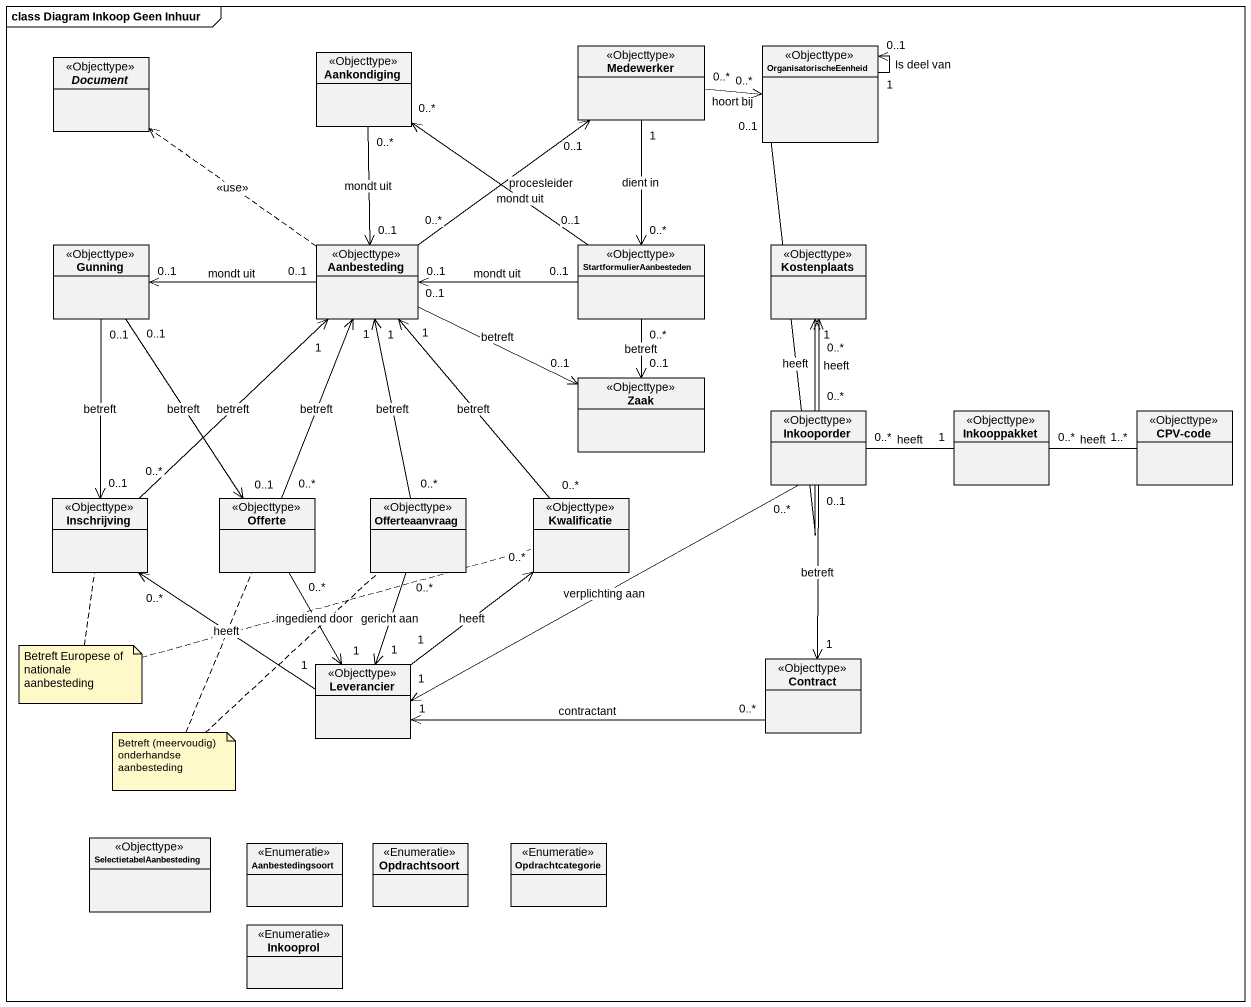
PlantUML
@startuml
mainframe class Diagram Inkoop Geen Inhuur
hide circle
hide empty members
abstract class Document <<Objecttype>>
class Aankondiging <<Objecttype>>
class Medewerker <<Objecttype>>
class OrganisatorischeEenheid <<Objecttype>>
class Gunning <<Objecttype>>
class Aanbesteding <<Objecttype>>
class StartformulierAanbesteden <<Objecttype>>
class Kostenplaats <<Objecttype>>
class Zaak <<Objecttype>>
class Inkooporder <<Objecttype>>
class Inkooppakket <<Objecttype>>
class "CPV-code" as CPV_code <<Objecttype>>
class Inschrijving <<Objecttype>>
class Offerte <<Objecttype>>
class Offerteaanvraag <<Objecttype>>
class Kwalificatie <<Objecttype>>
class Leverancier <<Objecttype>>
class Contract <<Objecttype>>
class SelectietabelAanbesteding <<Objecttype>>
enum Aanbestedingsoort <<Enumeratie>>
enum Opdrachtsoort <<Enumeratie>>
enum Opdrachtcategorie <<Enumeratie>>
enum Inkooprol <<Enumeratie>>
Aankondiging "0..*" --> "0..1" Aanbesteding : mondt uit
Medewerker "0..*" -right-> "0..*" OrganisatorischeEenheid : hoort bij
Medewerker "1" --> "0..*" StartformulierAanbesteden : dient in
OrganisatorischeEenheid "1" --> "0..1" OrganisatorischeEenheid : Is deel van
OrganisatorischeEenheid "0..1" --> "1" Kostenplaats : heeft
Gunning "0..1" --> "0..1" Inschrijving : betreft
Gunning "0..1" --> "0..1" Offerte : betreft
Aanbesteding .up.> Document : <<use>>
Aanbesteding "0..*" -up-> "0..1" Medewerker : procesleider
Aanbesteding "0..1" -left-> "0..1" Gunning : mondt uit
Aanbesteding "0..1" -right-> "0..1" Zaak : betreft
StartformulierAanbesteden "0..1" -up-> "0..*" Aankondiging : mondt uit
StartformulierAanbesteden "0..1" -left-> "0..1" Aanbesteding : mondt uit
StartformulierAanbesteden "0..*" --> "0..1" Zaak : betreft
Kostenplaats "0..*" <-- "0..*" Inkooporder : heeft
Inkooporder "0..*" -right- "1" Inkooppakket : heeft
Inkooporder "0..*" -left-> "1" Leverancier : verplichting aan
Inkooporder "0..1" --> "1" Contract : betreft
Inkooppakket "0..*" -right- "1..*" CPV_code : heeft
Inschrijving "0..*" -up-> "1" Aanbesteding : betreft
Offerte "0..*" -up-> "1" Aanbesteding : betreft
Offerte "0..*" --> "1" Leverancier : ingediend door
Offerteaanvraag "0..*" -up-> "1" Aanbesteding : betreft
Offerteaanvraag "0..*" --> "1" Leverancier : gericht aan
Kwalificatie "0..*" -up-> "1" Aanbesteding : betreft
Leverancier "1" -up-> "0..*" Inschrijving : heeft
Leverancier "1" -up-> "0..*" Kwalificatie : heeft
Leverancier "1" <-right- "0..*" Contract : contractant
note as N1
  Betreft Europese of nationale aanbesteding
end note
N1 .. Kwalificatie
N1 .. Inschrijving
note as N2
  Betreft (meervoudig) onderhandse aanbesteding
end note
N2 .. Offerte
N2 .. Offerteaanvraag
@enduml
